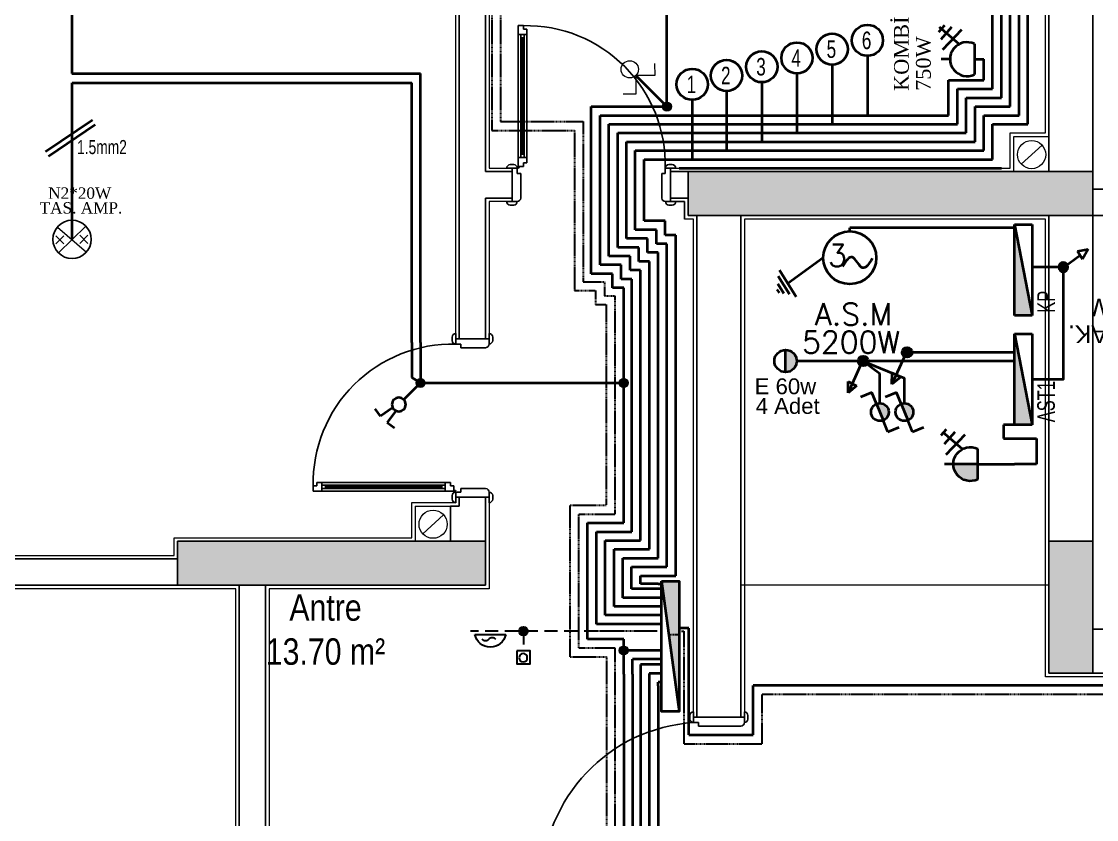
# Model space of a CAD drawing. Header units: metres. Extents: x 134072 to 172200, y 35728 to 38066.
# Drawn here: x 148572 to 149183, y 36926 to 37379 of the extents above; entities that cross this region are included whole.
import ezdxf
from ezdxf.enums import TextEntityAlignment as Align

# ---------------------------------------------------------------- set-up
doc = ezdxf.new("R2010")
doc.units = ezdxf.units.M
doc.linetypes.add('DASHED', pattern=[0.75, 0.5, -0.25])
for name, color, linetype in [('ANA', 10, 'Continuous'), ('duvaR', 52, 'Continuous'), ('ELEKTIRIK', 3, 'Continuous'), ('kapı', 129, 'Continuous'), ('Kolon', 175, 'Continuous'), ('YAZI', 1, 'Continuous'), ('yazı', 7, 'Continuous'), ('YAZıLARLINYE', 2, 'Continuous')]:
    doc.layers.add(name, color=color, linetype=linetype)
for name, color, linetype, lineweight in [('baca', 161, 'Continuous', 20), ('Cizgi 20', 175, 'Continuous', 20), ('E-HAT-AYD.', 4, 'Continuous', 40), ('E-HAT-PRİZ', 1, 'Continuous', 40), ('ELEKTRİK', 102, 'Continuous', 40), ('m_Aydınlatma', 3, 'Continuous', 40), ('m_kuvvetliakım', 1, 'Continuous', 40), ('m_topraklama', 3, 'Continuous', 40), ('m_zayıfakım', 2, 'DASHED', 30), ('SEMBOL', 140, 'Continuous', 20), ('sıva', 145, 'Continuous', 5), ('Tarama 13', 221, 'Continuous', 13)]:
    doc.layers.add(name, color=color, linetype=linetype, lineweight=lineweight)
doc.styles.add('MAHAL', font='arial.ttf', dxfattribs={"height": 20})
doc.styles.add('omr', font='ARIALN.TTF', dxfattribs={"height": 20})
doc.styles.add('ROMANTUR', font='arial.ttf', dxfattribs={"width": 0.7})
doc.styles.get("Standard").update_dxf_attribs({"font": 'txt.shx'})
doc.styles.add('YAZI', font='times.ttf', dxfattribs={"height": 10.5})

# ---------------------------------------------------------------- blocks, each defined once
blk = doc.blocks.new('A$C715B359D')
at = {"layer": 'ELEKTRİK', "lineweight": 20}
for p, q in [((0, 0.1329), (0.0114, 0.2035)), ((0.1057, 0.1157), (0, 0.1329)), ((0.0884, 0.0099), (0.1057, 0.1157)), ((0.1562, 0), (0.0884, 0.0099))]:
    blk.add_line(p, q, dxfattribs=at)
blk.add_circle((0.1455, 0.1442), 0.049, dxfattribs=at)
blk = doc.blocks.new('m-komutatör')
at = {"layer": 'm_kuvvetliakım', "color": 6}
for p, q in [((-24.81, 3.98), (-23.55, 12.1)), ((-12.01, 1.98), (-24.81, 3.98)), ((-12.02, -1.94), (-24.95, -4.11)), ((-24.95, -4.11), (-23.59, -12.22))]:
    blk.add_line(p, q, dxfattribs=at)
blk.add_circle((-6.17, 0), 6.17, dxfattribs=at)
blk = doc.blocks.new('m-tablo')
at = {"layer": 'm_kuvvetliakım'}
blk.add_hatch(color=3, dxfattribs=at).paths.add_polyline_path([(37.01, 0), (37.01, 9.96), (-37.01, 0)])
at = {"layer": 'm_kuvvetliakım', "color": 3}
blk.add_line((37.01, 9.96), (-37.01, 0), dxfattribs=at)
blk.add_lwpolyline([(37.01, 9.96), (37.01, 0), (-37.01, 0), (-37.01, 9.96)], close=True, dxfattribs=at)
blk = doc.blocks.new('m-zil')
at = {"layer": 'm_zayıfakım', "color": 1, "linetype": 'Continuous', "ltscale": 100}
blk.add_line((-8.74, 0), (8.74, 0), dxfattribs=at)
for centre, radius, start, end in [((0, -1.6), 8.88, 10.38886, 169.61114), ((-2.72, 1.3), 2.4, 36.8699, 143.1301), ((1.12, 4.18), 2.4, 216.8699, 323.1301)]:
    blk.add_arc(centre, radius, start, end, dxfattribs=at)
blk = doc.blocks.new('m-zil2')
at = {"layer": 'm_zayıfakım', "color": 3, "linetype": 'Continuous', "ltscale": 100}
blk.add_lwpolyline([(-3.76, 0), (-3.76, 7.51), (3.76, 7.51), (3.76, 0)], close=True, dxfattribs=at)
blk.add_circle((-0.15, 4.01), 2.36, dxfattribs=at)
blk = doc.blocks.new('m-priz')
at = {"layer": 'm_kuvvetliakım'}
for p, q in [((0, 13.86), (0, 18.84)), ((8.54, 8.68), (18.17, 19.93)), ((18.17, 13), (11.25, 19.06)), ((19.05, 17.1), (15.28, 20.4)), ((16.71, 7.38), (5.34, 18.11)), ((8.65, 0), (-8.65, 0))]:
    blk.add_line(p, q, dxfattribs=at)
blk.add_arc((0, 4.23), 9.63, 333.94212, 206.05788, dxfattribs=at)
blk = doc.blocks.new('m-kuvvetok')
at = {"layer": 'm_kuvvetliakım'}
for p, q in [((10.22, 13.88), (4.66, 10.63)), ((9.04, 7.71), (10.22, 13.88)), ((0, 0), (6.78, 9.21)), ((4.66, 10.63), (9.04, 7.71))]:
    blk.add_line(p, q, dxfattribs=at)
blk = doc.blocks.new('m-kek')
at = {"layer": 'm_kuvvetliakım'}
h = blk.add_hatch(color=256, dxfattribs=at)
edge = h.paths.add_edge_path()
edge.add_arc((0, 0), 2.62, 0, 360)
blk.add_circle((0, 0), 2.62, dxfattribs=at)
blk = doc.blocks.new('m-epriz')
at = {"layer": 'm_kuvvetliakım'}
blk.add_hatch(color=256, dxfattribs=at).paths.add_polyline_path([(0, 13.86), (0, 0), (8.65, 0, 0.554639)])
for p, q in [((-19.69, 18.01), (-16.24, 21)), ((-8.54, 8.68), (-18.17, 19.93)), ((-18.17, 13), (-11.25, 19.06)), ((0, 13.86), (0, 18.84)), ((-16.71, 7.38), (-5.34, 18.11)), ((0, 0), (0, 13.86)), ((8.65, 0), (-8.65, 0))]:
    blk.add_line(p, q, dxfattribs=at)
blk.add_arc((0, 4.23), 9.63, 333.94212, 206.05788, dxfattribs=at)

msp = doc.modelspace()

# ---------------------------------------------------------------- hatches: boundary and pattern name
at = {"layer": 'E-HAT-AYD.'}
h = msp.add_hatch(color=256, dxfattribs=at)
h.paths.add_polyline_path([(149073.5, 37193.86, -0.414214), (149077.36, 37192.83), (149074.92, 37191.41)])
h.paths.add_polyline_path([(149077.36, 37192.83, -0.131986), (149077.74, 37191.41, -0.267597), (149076.33, 37188.97), (149074.92, 37191.41)])
h.paths.add_polyline_path([(149072.47, 37190), (149074.92, 37191.41), (149076.33, 37188.97, -0.414214)])
h.paths.add_polyline_path([(149072.47, 37190, -0.131986), (149072.09, 37191.41, -0.267597), (149073.5, 37193.86), (149074.92, 37191.41)])
h = msp.add_hatch(color=256, dxfattribs=at)
h.paths.add_polyline_path([(149048.54, 37188.93, -0.414214), (149052.4, 37187.9), (149049.96, 37186.48)])
h.paths.add_polyline_path([(149052.4, 37187.9, -0.131986), (149052.78, 37186.48, -0.267597), (149051.37, 37184.03), (149049.96, 37186.48)])
h.paths.add_polyline_path([(149047.51, 37185.06), (149049.96, 37186.48), (149051.37, 37184.03, -0.414214)])
h.paths.add_polyline_path([(149047.51, 37185.06, -0.131986), (149047.13, 37186.48, -0.267597), (149048.54, 37188.93), (149049.96, 37186.48)])
at = {"layer": 'E-HAT-PRİZ', "linetype": 'ByBlock'}
for points in [[(149135.99, 37264.09), (149135.99, 37212.34), (149145.94, 37212.34)], [(149135.99, 37201.9), (149135.99, 37150.15), (149145.94, 37150.15)]]:
    msp.add_hatch(color=256, dxfattribs=at).paths.add_polyline_path(points)
at = {"layer": 'ELEKTIRIK'}
for color, points in [(1, [(149012.29, 37186.48, 0.414214), (149005.92, 37192.85), (149005.92, 37180.11, 0.414214)]), (6, [(149057.58, 37162.12), (149061.36, 37152.78, 0.305471), (149064.51, 37157.45, 0.532014)]), (6, [(149071.48, 37162.12), (149075.27, 37152.78, 0.305471), (149078.42, 37157.45, 0.532014)])]:
    msp.add_hatch(color=color, dxfattribs=at).paths.add_polyline_path(points)
at = {"layer": 'm_zayıfakım', "linetype": 'Continuous', "ltscale": 100}
h = msp.add_hatch(color=2, dxfattribs=at)
edge = h.paths.add_edge_path()
edge.add_arc((148856.97, 37033), 2.5, 0, 360)
at = {"layer": 'SEMBOL'}
for points in [[(148935.95, 37331.06, 1), (148941.06, 37331.06, 1)], [(148795.95, 37174.06, -1), (148801.06, 37174.06, -1)], [(148911.4, 37174.06, -1), (148916.51, 37174.06, -1)], [(148911.35, 37022.02, -1), (148916.46, 37022.02, -1)]]:
    msp.add_hatch(color=1, dxfattribs=at).paths.add_polyline_path(points)
at = {"layer": 'Tarama 13'}
h = msp.add_hatch(dxfattribs=at)
h.set_pattern_fill('ANSI33,_O', color=256, scale=2)
h.set_pattern_definition([(45, (123036.863, 22063.553), (-8.980256, 8.980256), []), (45, (123045.843, 22063.553), (-8.980256, 8.980256), [6.35, -3.175])])
h.paths.add_polyline_path([(148380.5, 37659.06), (148350.5, 37659.06), (148350.5, 37599.06), (148380.5, 37599.06)])
h.paths.add_polyline_path([(148835.5, 37659.06), (148805.5, 37659.06), (148805.5, 37599.06), (148835.5, 37599.06)])
h.paths.add_polyline_path([(149180.5, 37784.06), (149155.5, 37784.06), (149155.5, 37609.06), (149180.5, 37609.06)])
h.paths.add_polyline_path([(149795.5, 37784.06), (149770.5, 37784.06), (149770.5, 37609.06), (149795.5, 37609.06)])
h.paths.add_polyline_path([(149795.5, 37329.06), (149765.5, 37329.06), (149765.5, 37269.06), (149795.5, 37269.06)])
h.paths.add_polyline_path([(149795.5, 37084.06), (149770.5, 37084.06), (149770.5, 37009.06), (149795.5, 37009.06)])
h.paths.add_polyline_path([(149180.5, 37084.06), (149155.5, 37084.06), (149155.5, 37009.06), (149180.5, 37009.06)])
h.paths.add_polyline_path([(149180.5, 37294.06), (148950.5, 37294.06), (148950.5, 37269.06), (149180.5, 37269.06)])
h.paths.add_polyline_path([(148835.5, 37084.06), (148660.5, 37084.06), (148660.5, 37059.06), (148835.5, 37059.06)])
h.paths.add_polyline_path([(148380.5, 37119.06), (148350.5, 37119.06), (148350.5, 37059.06), (148380.5, 37059.06)])
h.paths.add_polyline_path([(149180.5, 36859.06), (149155.5, 36859.06), (149155.5, 36784.06), (149180.5, 36784.06)])
h.paths.add_polyline_path([(149180.5, 36599.06), (149150.5, 36599.06), (149150.5, 36539.06), (149180.5, 36539.06)])
h.paths.add_polyline_path([(149180.5, 36259.06), (149155.5, 36259.06), (149155.5, 36084.06), (149180.5, 36084.06)])
h.paths.add_polyline_path([(148710.5, 36214.06), (148650.5, 36214.06), (148650.5, 36184.06), (148710.5, 36184.06)])
h.paths.add_polyline_path([(148380.5, 36244.06), (148350.5, 36244.06), (148350.5, 36184.06), (148380.5, 36184.06)])
h.paths.add_polyline_path([(148380.5, 36634.06), (148350.5, 36634.06), (148350.5, 36574.06), (148380.5, 36574.06)])
h.paths.add_polyline_path([(148710.5, 36599.06), (148650.5, 36599.06), (148650.5, 36569.06), (148710.5, 36569.06)])
h.paths.add_polyline_path([(149795.5, 36599.06), (149765.5, 36599.06), (149765.5, 36539.06), (149795.5, 36539.06)])
h.paths.add_polyline_path([(149795.5, 36259.06), (149770.5, 36259.06), (149770.5, 36084.06), (149795.5, 36084.06)])
h.paths.add_polyline_path([(150175.5, 36114.06), (150115.5, 36114.06), (150115.5, 36084.06), (150175.5, 36084.06)])
h.paths.add_polyline_path([(150145.5, 36599.06), (150115.5, 36599.06), (150115.5, 36539.06), (150145.5, 36539.06)])
h.paths.add_polyline_path([(150275.5, 36809.06), (150100.5, 36809.06), (150100.5, 36784.06), (150275.5, 36784.06)])
h.paths.add_polyline_path([(149795.5, 36859.06), (149770.5, 36859.06), (149770.5, 36784.06), (149795.5, 36784.06)])
h.paths.add_polyline_path([(150665.5, 36114.06), (150605.5, 36114.06), (150605.5, 36084.06), (150665.5, 36084.06)])
h.paths.add_polyline_path([(150765.5, 36599.06), (150640.5, 36599.06), (150640.5, 36574.06), (150765.5, 36574.06)])
h.paths.add_polyline_path([(150765.5, 36964.06), (150735.5, 36964.06), (150735.5, 36904.06), (150765.5, 36904.06)])
h.paths.add_polyline_path([(150765.5, 37294.06), (150640.5, 37294.06), (150640.5, 37269.06), (150765.5, 37269.06)])
h.paths.add_polyline_path([(150145.5, 37329.06), (150115.5, 37329.06), (150115.5, 37269.06), (150145.5, 37269.06)])
h.paths.add_polyline_path([(150275.5, 37084.06), (150100.5, 37084.06), (150100.5, 37059.06), (150275.5, 37059.06)])
h.paths.add_polyline_path([(150665.5, 37784.06), (150605.5, 37784.06), (150605.5, 37754.06), (150665.5, 37754.06)])
h.paths.add_polyline_path([(150175.5, 37784.06), (150115.5, 37784.06), (150115.5, 37754.06), (150175.5, 37754.06)])

# ---------------------------------------------------------------- linework, layer by layer
at = {"layer": 'ANA'}
for p, q in [((148595.87, 37257.65), (148591.29, 37253.02)), ((148591.29, 37257.65), (148595.87, 37253.02)), ((148605, 37257.95), (148609.58, 37253.31)), ((148609.58, 37257.95), (148605, 37253.31))]:
    msp.add_line(p, q, dxfattribs=at)
msp.add_circle((148600.58, 37255.57), 10.89, dxfattribs=at)
at = {"layer": 'baca', "linetype": 'ByBlock'}
for p, q in [((149135.5, 37294.06), (149135.5, 37314.06)), ((149135.5, 37314.06), (149155.5, 37314.06)), ((148795.5, 37104.06), (148795.5, 37084.06)), ((148795.5, 37104.06), (148815.5, 37104.06))]:
    msp.add_line(p, q, dxfattribs=at)
at = {"layer": 'baca'}
for p, q in [((149151.57, 37309.15), (149139.75, 37298.38)), ((148811.57, 37099.15), (148799.75, 37088.38))]:
    msp.add_line(p, q, dxfattribs=at)
for centre in [(149145.66, 37303.76), (148805.66, 37093.76)]:
    msp.add_circle(centre, 8, dxfattribs=at)
at = {"layer": 'Cizgi 20'}
msp.add_line((149155.5, 37059.06), (148980.5, 37059.06), dxfattribs=at)
at = {"layer": 'duvaR'}
for p, q in [((148820.5, 37199.06), (148820.5, 37599.06)), ((148835.5, 37294.06), (148835.5, 37599.06)), ((149155.5, 37294.06), (149155.5, 37544.06)), ((149180.5, 37294.06), (149180.5, 37509.06)), ((148835.5, 37294.06), (148850.5, 37294.06)), ((148850.5, 37294.06), (148850.5, 37279.06)), ((148940.5, 37279.06), (148940.5, 37294.06)), ((148940.5, 37294.06), (148950.5, 37294.06)), ((149180.15, 37284.06), (149180.5, 37284.06)), ((149180.5, 37284.06), (149340.5, 37284.06)), ((148835.5, 37199.06), (148835.5, 37279.06)), ((148835.5, 37279.06), (148850.5, 37279.06)), ((148940.5, 37279.06), (148950.5, 37279.06)), ((148955.5, 36984.06), (148955.5, 37269.06)), ((148980.5, 36984.06), (148980.5, 37269.06)), ((149155.5, 37084.06), (149155.5, 37269.06)), ((149180.15, 37269.06), (149180.5, 37269.06)), ((149180.5, 37084.06), (149180.5, 37269.06)), ((149180.5, 37269.06), (149350.5, 37269.06)), ((148835.5, 37199.06), (148820.5, 37199.06)), ((148815.5, 37104.06), (148815.5, 37084.06)), ((148815.5, 37104.06), (148820.5, 37104.06)), ((148820.5, 37104.06), (148820.5, 37109.06)), ((148820.5, 37109.06), (148835.5, 37109.06)), ((148835.5, 37084.06), (148835.5, 37109.06)), ((148380.5, 37074.06), (148660.5, 37074.06)), ((148380.5, 37059.06), (148660.5, 37059.06)), ((148695.5, 36704.06), (148695.5, 37059.06)), ((148710.5, 36704.06), (148710.5, 37059.06)), ((149180.5, 37034.06), (149470.5, 37034.06)), ((149180.5, 37009.06), (149480.5, 37009.06)), ((148980.5, 36984.06), (148955.5, 36984.06))]:
    msp.add_line(p, q, dxfattribs=at)
at = {"layer": 'E-HAT-AYD.'}
for p, q in [((149048.51, 37184.05), (149041.35, 37168.37)), ((149049.96, 37186.48), (149059.47, 37179.46)), ((149049.96, 37186.48), (149073.38, 37176.75)), ((149073.47, 37188.99), (149066.31, 37173.31)), ((149059.47, 37162.49), (149059.47, 37179.46)), ((149066.31, 37173.31), (149066.45, 37179.74)), ((149071.13, 37177.34), (149066.31, 37173.31)), ((149066.45, 37179.74), (149071.13, 37177.34)), ((149041.35, 37168.37), (149041.49, 37174.81)), ((149046.17, 37172.4), (149041.35, 37168.37)), ((149041.49, 37174.81), (149046.17, 37172.4)), ((149073.38, 37162.49), (149073.38, 37176.75))]:
    msp.add_line(p, q, dxfattribs=at)
for centre in [(149074.92, 37191.41), (149049.96, 37186.48)]:
    msp.add_circle(centre, 2.83, dxfattribs=at)
at = {"layer": 'E-HAT-PRİZ', "linetype": 'ByBlock'}
for p, q in [((149135.99, 37264.09), (149145.94, 37264.09)), ((149135.99, 37212.34), (149135.99, 37264.09)), ((149135.99, 37264.09), (149145.94, 37212.34)), ((149145.94, 37264.09), (149145.94, 37212.34)), ((149027.32, 37245.16), (149007.19, 37230.51)), ((149001.71, 37234.72), (149008.11, 37224.43)), ((149002.49, 37238.06), (149011.88, 37222.96)), ((149000.93, 37227.19), (149002.21, 37225.13)), ((149001.53, 37230.39), (149004.95, 37224.9)), ((149145.94, 37212.34), (149135.99, 37212.34)), ((149135.99, 37201.9), (149145.94, 37201.9)), ((149135.99, 37150.15), (149135.99, 37201.9)), ((149135.99, 37201.9), (149145.94, 37150.15)), ((149145.94, 37201.9), (149145.94, 37150.15)), ((149145.94, 37150.15), (149135.99, 37150.15))]:
    msp.add_line(p, q, dxfattribs=at)
msp.add_circle((149042.35, 37245.16), 15.03, dxfattribs=at)
at = {"layer": 'E-HAT-PRİZ', "linetype": 'ByBlock', "start_tangent": (0.720203, 0.693763)}
msp.add_spline([(149055.14, 37244.71), (149049.63, 37239.4), (149043.73, 37245.52), (149038.22, 37240.21)], degree=3, dxfattribs=at)
at = {"layer": 'ELEKTRİK'}
msp.add_line((148920.83, 37348.73), (148938.5, 37331.06), dxfattribs=at)
at = {"layer": 'kapı'}
for p, q in [((148853.95, 37377.03), (148856.95, 37377.03)), ((148853.95, 37297.07), (148853.95, 37377.03)), ((148856.95, 37377.03), (148856.95, 37375.03)), ((148856.95, 37375.03), (148858.95, 37375.03)), ((148858.95, 37375.03), (148858.95, 37372.03)), ((148858.95, 37375.03), (148858.95, 37299.07)), ((148858.95, 37372.03), (148853.95, 37372.03)), ((148855.45, 37302.07), (148855.45, 37372.03)), ((148857.45, 37370.03), (148855.45, 37370.03)), ((148856.45, 37304.02), (148856.45, 37370.03)), ((148857.45, 37302.07), (148857.45, 37372.03)), ((148858.95, 37302.07), (148853.95, 37302.07)), ((148857.45, 37304.02), (148855.45, 37304.02)), ((148858.95, 37299.07), (148858.95, 37302.07)), ((148853.5, 37296.06), (148847.38, 37296.06)), ((148851.5, 37298.05), (148849.5, 37298.05)), ((148850.5, 37277.06), (148850.5, 37296.06)), ((148853.5, 37293.06), (148853.5, 37296.06)), ((148856.95, 37297.07), (148853.95, 37297.07)), ((148856.95, 37299.07), (148858.95, 37299.07)), ((148856.95, 37297.07), (148856.95, 37299.07)), ((148937.5, 37293.06), (148937.5, 37296.06)), ((148937.5, 37296.06), (148943.63, 37296.06)), ((148939.5, 37298.05), (148941.51, 37298.05)), ((148940.5, 37277.06), (148940.5, 37296.06)), ((148855.5, 37293.06), (148853.5, 37293.06)), ((148855.5, 37293.06), (148855.5, 37279.06)), ((148935.5, 37293.06), (148935.5, 37279.06)), ((148935.5, 37293.06), (148937.5, 37293.06)), ((148853.38, 37277.06), (148847.38, 37277.06)), ((148851.5, 37275.06), (148849.5, 37275.06)), ((148937.63, 37277.06), (148943.63, 37277.06)), ((148948.5, 37277.06), (148938.5, 37277.06)), ((148938.5, 37277.06), (148948.5, 37277.06)), ((148939.5, 37275.06), (148941.51, 37275.06)), ((148948.5, 37267.06), (148948.5, 37277.06)), ((148948.5, 37277.06), (148948.5, 37267.06)), ((148818.5, 37196.06), (148818.5, 37202.18)), ((148837.5, 37196.18), (148837.5, 37202.18)), ((148816.51, 37198.06), (148816.51, 37200.06)), ((148837.5, 37199.06), (148818.5, 37199.06)), ((148821.5, 37196.06), (148818.5, 37196.06)), ((148821.5, 37194.06), (148821.5, 37196.06)), ((148839.5, 37198.06), (148839.5, 37200.06)), ((148821.5, 37194.06), (148835.5, 37194.06)), ((148739.53, 37117.5), (148742.53, 37117.5)), ((148739.53, 37115.5), (148739.53, 37117.5)), ((148739.53, 37117.5), (148815.49, 37117.5)), ((148742.53, 37117.5), (148742.53, 37112.5)), ((148812.49, 37117.5), (148812.49, 37112.5)), ((148815.49, 37117.5), (148812.49, 37117.5)), ((148815.49, 37115.5), (148815.49, 37117.5)), ((148737.53, 37112.5), (148737.53, 37115.5)), ((148737.53, 37115.5), (148739.53, 37115.5)), ((148817.49, 37112.5), (148737.53, 37112.5)), ((148812.49, 37116), (148742.53, 37116)), ((148812.49, 37114), (148742.53, 37114)), ((148744.53, 37116), (148744.53, 37114)), ((148810.54, 37115), (148744.53, 37115)), ((148810.54, 37116), (148810.54, 37114)), ((148817.49, 37115.5), (148815.49, 37115.5)), ((148816.51, 37110.06), (148816.51, 37108.06)), ((148817.49, 37115.5), (148817.49, 37112.5)), ((148821.5, 37112.06), (148818.5, 37112.06)), ((148818.5, 37112.06), (148818.5, 37105.93)), ((148821.5, 37114.06), (148835.5, 37114.06)), ((148821.5, 37114.06), (148821.5, 37112.06)), ((148837.5, 37111.93), (148837.5, 37105.93)), ((148839.5, 37110.06), (148839.5, 37108.06)), ((148837.5, 37109.06), (148818.5, 37109.06)), ((148951.51, 36983.06), (148951.51, 36985.06)), ((148953.5, 36981.06), (148953.5, 36987.18)), ((148982.5, 36984.06), (148953.5, 36984.06)), ((148982.5, 36981.18), (148982.5, 36987.18)), ((148984.5, 36983.06), (148984.5, 36985.06)), ((148956.5, 36981.06), (148953.5, 36981.06)), ((148956.5, 36979.06), (148956.5, 36981.06)), ((148956.5, 36979.06), (148980.5, 36979.06))]:
    msp.add_line(p, q, dxfattribs=at)
for centre in [(148853.95, 37296.57), (148817.99, 37112.5)]:
    msp.add_circle(centre, 0.5, dxfattribs=at)
for centre, radius, start, end in [((148858.52, 37298.03), 79.01, 358.56612, 91.1371), ((148849.53, 37295.89), 2.16, 90.82478, 175.59734), ((148851.5, 37296.05), 2, 0.11309, 90), ((148939.5, 37296.05), 2, 90, 179.88691), ((148941.47, 37295.89), 2.16, 4.40266, 89.17522), ((148849.53, 37277.22), 2.16, 184.40532, 269.17263), ((148851.37, 37277.06), 2.01, 273.80311, 359.79765), ((148853.32, 37279.24), 2.19, 271.41846, 355.0939), ((148937.68, 37279.24), 2.19, 184.9061, 268.58154), ((148939.64, 37277.06), 2.01, 180.20235, 266.19689), ((148941.47, 37277.22), 2.16, 270.82737, 355.59468), ((148818.67, 37200.03), 2.16, 94.40266, 179.17522), ((148837.34, 37200.03), 2.16, 0.82737, 85.59468), ((148816.53, 37117.07), 79.01, 88.56612, 181.1371), ((148818.51, 37198.06), 2, 180, 269.88691), ((148835.32, 37196.24), 2.19, 274.9061, 358.58154), ((148837.5, 37198.19), 2.01, 270.20235, 356.19689), ((148818.51, 37110.06), 2, 90.11309, 180), ((148835.32, 37111.88), 2.19, 1.41846, 85.0939), ((148837.5, 37109.92), 2.01, 3.80311, 89.79765), ((148818.67, 37108.09), 2.16, 180.82478, 265.59734), ((148837.34, 37108.09), 2.16, 274.40532, 359.17263), ((148953.67, 36985.03), 2.16, 94.40266, 179.17522), ((148953.51, 36983.06), 2, 180, 269.88691), ((148982.34, 36985.03), 2.16, 0.82737, 85.59468), ((148982.5, 36983.19), 2.01, 270.20235, 356.19689), ((148959.57, 36889.21), 92.05, 93.7788, 179.19467), ((148980.32, 36981.24), 2.19, 274.9061, 358.58154)]:
    msp.add_arc(centre, radius, start, end, dxfattribs=at)
at = {"layer": 'Kolon'}
for p, q in [((148950.5, 37269.06), (148950.5, 37294.06)), ((148950.5, 37294.06), (149180.5, 37294.06)), ((149180.5, 37294.06), (149180.5, 37269.06)), ((149180.5, 37269.06), (148950.5, 37269.06)), ((148660.5, 37059.06), (148660.5, 37084.06)), ((148660.5, 37084.06), (148835.5, 37084.06)), ((148835.5, 37084.06), (148835.5, 37059.06)), ((149155.5, 37009.06), (149155.5, 37084.06)), ((149155.5, 37084.06), (149180.5, 37084.06)), ((149180.5, 37084.06), (149180.5, 37009.06)), ((148835.5, 37059.06), (148660.5, 37059.06)), ((149180.5, 37009.06), (149155.5, 37009.06))]:
    msp.add_line(p, q, dxfattribs=at)
at = {"layer": 'm_Aydınlatma', "color": 1}
msp.add_line((149005.92, 37180.11), (149005.92, 37192.85), dxfattribs=at)
at = {"layer": 'm_Aydınlatma', "color": 6}
for p, q in [((149054.95, 37168.61), (149048.46, 37165.98)), ((149057.58, 37162.12), (149054.95, 37168.61)), ((149068.85, 37168.61), (149062.37, 37165.98)), ((149071.48, 37162.12), (149068.85, 37168.61)), ((149057.58, 37162.12), (149061.36, 37152.78)), ((149071.48, 37162.12), (149075.27, 37152.78)), ((149063.99, 37146.29), (149061.36, 37152.78)), ((149077.9, 37146.29), (149075.27, 37152.78)), ((149063.99, 37146.29), (149070.48, 37148.92)), ((149077.9, 37146.29), (149084.38, 37148.92))]:
    msp.add_line(p, q, dxfattribs=at)
at = {"layer": 'm_Aydınlatma', "color": 1}
msp.add_circle((149005.92, 37186.48), 6.37, dxfattribs=at)
at = {"layer": 'm_Aydınlatma', "color": 6}
for centre in [(149059.47, 37157.45), (149073.38, 37157.45)]:
    msp.add_circle(centre, 5.04, dxfattribs=at)
at = {"layer": 'm_kuvvetliakım', "color": 5}
for p, q in [((149143.5, 37321.06), (149143.5, 37632.06)), ((148938.5, 37331.06), (148938.5, 37467.44)), ((148600.5, 37443.76), (148600.5, 37349.76)), ((149032.35, 37354.82), (149032.35, 37321.06)), ((149052.35, 37359.82), (149052.35, 37326.06)), ((148600.5, 37349.76), (148798.5, 37349.76)), ((148798.5, 37197.06), (148798.5, 37349.76)), ((149012.35, 37349.82), (149012.35, 37316.06)), ((148600.58, 37255.57), (148600.58, 37344.57)), ((148600.58, 37344.57), (148793.5, 37344.57)), ((148793.5, 37255.48), (148793.5, 37344.57)), ((148992.35, 37344.82), (148992.35, 37311.06)), ((148972.35, 37339.82), (148972.35, 37306.06)), ((148895.5, 37236.06), (148895.5, 37331.06)), ((148895.5, 37331.06), (148938.5, 37331.06)), ((148938.5, 37331.06), (148938.5, 37333.61)), ((148952.84, 37334.82), (148952.84, 37301.06)), ((148612.1, 37323.24), (148585.54, 37305.25)), ((148613.78, 37320.76), (148587.22, 37302.77)), ((149123.5, 37301.06), (149123.5, 37321.06)), ((149123.5, 37321.06), (149143.5, 37321.06)), ((148925.5, 37293.06), (148925.5, 37301.06)), ((148925.5, 37301.06), (148933.5, 37301.06)), ((148933.5, 37301.06), (148945.5, 37301.06)), ((148945.5, 37301.06), (149123.5, 37301.06)), ((148925.5, 37279.06), (148925.5, 37293.06)), ((148925.5, 37266.06), (148925.5, 37279.06)), ((148937.51, 37266.06), (148925.5, 37266.06)), ((148937.51, 37258.06), (148937.51, 37266.06)), ((148943.5, 37258.06), (148937.51, 37258.06)), ((148943.5, 37064.49), (148943.5, 37258.06)), ((148793.5, 37197.06), (148793.5, 37255.48)), ((148907.51, 37236.06), (148895.5, 37236.06)), ((148907.51, 37228.06), (148907.51, 37236.06)), ((148913.97, 37228.06), (148907.51, 37228.06)), ((148913.97, 37094.49), (148913.97, 37228.06)), ((148793.5, 37197.06), (148793.5, 37177.14)), ((148798.5, 37197.06), (148798.5, 37174.06)), ((149135.99, 37191.41), (149074.92, 37191.41)), ((149129.61, 37186.41), (149012.29, 37186.48)), ((149135.99, 37186.41), (149129.61, 37186.41)), ((148793.5, 37177.14), (148798.5, 37174.06)), ((148798.5, 37174.06), (148821.5, 37174.06)), ((148821.5, 37174.06), (148835.5, 37174.06)), ((148835.5, 37174.06), (148914.97, 37174.06)), ((148893.44, 37028.48), (148893.44, 37094.49)), ((148893.44, 37094.49), (148913.97, 37094.49)), ((148923.44, 37059.94), (148923.44, 37064.49)), ((148923.44, 37064.49), (148943.5, 37064.49)), ((148933.44, 37059.94), (148923.44, 37059.94)), ((148933.44, 37059.94), (148935.48, 37059.94)), ((148898.91, 37028.48), (148893.44, 37028.48)), ((148913.91, 37028.48), (148898.91, 37028.48)), ((148913.91, 37008.48), (148913.91, 37028.48)), ((148935.48, 37022.02), (148913.91, 37022.02)), ((148935.48, 37017.02), (148918.91, 37017.02)), ((148918.91, 37008.48), (148918.91, 37017.02)), ((148913.91, 37008.48), (148913.91, 36877.52)), ((148918.91, 37008.48), (148918.91, 36877.52))]:
    msp.add_line(p, q, dxfattribs=at)
at = {"layer": 'm_kuvvetliakım'}
for p, q in [((149138.5, 37326.06), (149138.5, 37627.06)), ((149133.5, 37331.06), (149133.5, 37529.1)), ((149128.5, 37336.06), (149128.5, 37469.17)), ((149123.5, 37341.06), (149123.5, 37419.37)), ((149113.17, 37357.96), (149118.5, 37357.96)), ((149118.5, 37346.06), (149118.5, 37357.96)), ((149098.5, 37326.06), (149098.5, 37346.06)), ((149098.5, 37346.06), (149118.5, 37346.06)), ((149103.5, 37321.06), (149103.5, 37341.06)), ((149103.5, 37341.06), (149123.5, 37341.06)), ((149108.5, 37316.06), (149108.5, 37336.06)), ((149108.5, 37336.06), (149128.5, 37336.06)), ((149113.5, 37311.06), (149113.5, 37331.06)), ((149113.5, 37331.06), (149133.5, 37331.06)), ((148900.5, 37293.06), (148900.5, 37326.06)), ((148900.5, 37326.06), (148933.5, 37326.06)), ((148933.5, 37326.06), (148945.5, 37326.06)), ((148945.5, 37326.06), (149098.5, 37326.06)), ((149118.5, 37306.06), (149118.5, 37326.06)), ((149118.5, 37326.06), (149138.5, 37326.06)), ((148905.5, 37293.06), (148905.5, 37321.06)), ((148905.5, 37321.06), (148933.5, 37321.06)), ((148933.5, 37321.06), (148945.5, 37321.06)), ((148945.5, 37321.06), (149103.5, 37321.06)), ((148910.5, 37293.06), (148910.5, 37316.06)), ((148910.5, 37316.06), (148933.5, 37316.06)), ((148933.5, 37316.06), (148945.5, 37316.06)), ((148945.5, 37316.06), (149108.5, 37316.06)), ((148915.5, 37293.06), (148915.5, 37311.06)), ((148915.5, 37311.06), (148933.5, 37311.06)), ((148920.5, 37293.06), (148920.5, 37306.06)), ((148920.5, 37306.06), (148933.5, 37306.06)), ((148933.5, 37311.06), (148945.5, 37311.06)), ((148933.5, 37306.06), (148945.5, 37306.06)), ((148945.5, 37311.06), (149113.5, 37311.06)), ((148945.5, 37306.06), (149118.5, 37306.06)), ((148945.5, 37296.06), (149128.5, 37296.06)), ((148900.5, 37279.06), (148900.5, 37293.06)), ((148905.5, 37279.06), (148905.5, 37293.06)), ((148910.5, 37279.06), (148910.5, 37293.06)), ((148915.5, 37279.06), (148915.5, 37293.06)), ((148920.5, 37279.06), (148920.5, 37293.06)), ((148900.5, 37241.06), (148900.5, 37279.06)), ((148905.5, 37246.06), (148905.5, 37279.06)), ((148910.5, 37251.06), (148910.5, 37279.06)), ((148915.5, 37256.06), (148915.5, 37279.06)), ((148920.5, 37261.06), (148920.5, 37279.06)), ((148932.51, 37261.06), (148920.5, 37261.06)), ((148932.51, 37253.06), (148932.51, 37261.06)), ((149136.38, 37262.06), (149042.35, 37262.06)), ((148922.51, 37251.06), (148910.5, 37251.06)), ((148927.51, 37256.06), (148915.5, 37256.06)), ((148922.51, 37243.06), (148922.51, 37251.06)), ((148927.51, 37248.06), (148927.51, 37256.06)), ((148938.5, 37253.06), (148932.51, 37253.06)), ((148938.5, 37069.49), (148938.5, 37253.06)), ((148917.51, 37246.06), (148905.5, 37246.06)), ((148917.51, 37238.06), (148917.51, 37246.06)), ((148933.5, 37248.06), (148927.51, 37248.06)), ((148933.5, 37074.49), (148933.5, 37248.06)), ((148912.51, 37241.06), (148900.5, 37241.06)), ((148912.51, 37233.06), (148912.51, 37241.06)), ((148928.5, 37243.06), (148922.51, 37243.06)), ((148928.5, 37079.49), (148928.5, 37243.06)), ((148918.5, 37233.06), (148912.51, 37233.06)), ((148923.5, 37238.06), (148917.51, 37238.06)), ((148918.5, 37089.49), (148918.5, 37233.06)), ((148923.5, 37084.49), (148923.5, 37238.06)), ((149135.99, 37150.15), (149129.61, 37150.15)), ((149129.61, 37150.15), (149129.61, 37142.54)), ((149129.61, 37142.54), (149148.5, 37142.54)), ((149148.5, 37142.54), (149148.5, 37127.9)), ((149115.05, 37127.9), (149135.99, 37127.9)), ((149148.5, 37127.9), (149135.99, 37127.9)), ((148898.44, 37060.58), (148898.44, 37089.49)), ((148898.44, 37089.49), (148918.5, 37089.49)), ((148903.44, 37060.58), (148903.44, 37084.49)), ((148903.44, 37084.49), (148923.5, 37084.49)), ((148908.44, 37060.58), (148908.44, 37079.49)), ((148908.44, 37079.49), (148928.5, 37079.49)), ((148913.44, 37062.02), (148913.44, 37074.49)), ((148913.44, 37074.49), (148933.5, 37074.49)), ((148918.44, 37057.02), (148918.44, 37069.49)), ((148918.44, 37069.49), (148938.5, 37069.49)), ((148913.44, 37060.58), (148913.44, 37062.02)), ((148898.44, 37057.02), (148898.44, 37060.58)), ((148898.44, 37037.02), (148898.44, 37057.02)), ((148903.44, 37057.02), (148903.44, 37060.58)), ((148903.44, 37042.02), (148903.44, 37057.02)), ((148908.44, 37057.02), (148908.44, 37060.58)), ((148908.44, 37047.02), (148908.44, 37057.02)), ((148913.44, 37057.02), (148913.44, 37060.58)), ((148913.44, 37052.02), (148913.44, 37057.02)), ((148935.48, 37057.02), (148918.44, 37057.02)), ((148918.44, 37052.02), (148913.44, 37052.02)), ((148935.48, 37052.02), (148918.44, 37052.02)), ((148918.44, 37047.02), (148908.44, 37047.02)), ((148935.48, 37047.02), (148918.44, 37047.02)), ((148918.44, 37037.02), (148898.44, 37037.02)), ((148918.44, 37042.02), (148903.44, 37042.02)), ((148935.48, 37042.02), (148918.44, 37042.02)), ((148935.48, 37037.02), (148918.44, 37037.02)), ((148950.9, 37034.77), (148945.44, 37034.77)), ((148950.9, 36974.06), (148950.9, 37034.77)), ((148928.44, 37014.02), (148923.44, 37014.02)), ((148923.44, 37014.02), (148923.44, 37009.02)), ((148935.48, 37014.02), (148928.44, 37014.02)), ((148923.44, 37009.02), (148923.44, 36886.06)), ((148935.48, 37009.02), (148928.44, 37009.02)), ((148928.44, 37009.02), (148928.44, 36886.06)), ((148935.48, 37004.02), (148933.44, 37004.02)), ((148933.44, 37002.02), (148933.44, 37004.02)), ((148933.44, 37002.02), (148933.44, 36891.06)), ((148987.5, 36974.06), (148987.5, 37002.06)), ((148950.9, 36974.06), (148987.5, 36974.06))]:
    msp.add_line(p, q, dxfattribs=at)
at = {"layer": 'm_kuvvetliakım', "color": 6}
msp.add_line((148788.96, 37164.52), (148798.5, 37174.06), dxfattribs=at)
at = {"layer": 'm_kuvvetliakım'}
for points in [[(149042.35, 37260.19), (149042.35, 37262.06)], [(149161.02, 37239.77), (149145.94, 37239.77)], [(149163.65, 37237.15), (149163.65, 37176.02), (149145.94, 37176.02)], [(149269.05, 37002.06), (148987.5, 37002.06)]]:
    msp.add_lwpolyline(points, dxfattribs=at)
at = {"layer": 'm_kuvvetliakım', "color": 5}
for centre in [(149052.35, 37368.67), (149012.35, 37358.67), (149032.35, 37363.67), (148992.35, 37353.67), (148972.35, 37348.67), (148952.84, 37343.67)]:
    msp.add_circle(centre, 8.85, dxfattribs=at)
at = {"layer": 'm_zayıfakım', "color": 30}
for p, q in [((148839.02, 37407.6), (148839.02, 37317.52)), ((148839.02, 37317.52), (148885.97, 37317.52)), ((148885.97, 37317.52), (148885.97, 37226.53)), ((148885.97, 37226.53), (148897.97, 37226.53)), ((148897.97, 37226.53), (148897.97, 37218.52)), ((148897.97, 37218.52), (148903.97, 37218.52)), ((148903.97, 37218.52), (148903.97, 37104.49)), ((148883.44, 37018.48), (148883.44, 37104.49)), ((148883.44, 37104.49), (148903.97, 37104.49)), ((148883.44, 37018.48), (148904.15, 37018.48)), ((148904.15, 37018.48), (148904.15, 36890.52))]:
    msp.add_line(p, q, dxfattribs=at)
at = {"layer": 'm_zayıfakım'}
for p, q in [((148844.02, 37407.6), (148844.02, 37322.52)), ((148844.02, 37322.52), (148890.97, 37322.52)), ((148890.97, 37322.52), (148890.97, 37231.53)), ((148890.97, 37231.53), (148902.97, 37231.53)), ((148902.97, 37231.53), (148902.97, 37223.52)), ((148902.97, 37223.52), (148908.97, 37223.52)), ((148908.97, 37223.52), (148908.97, 37099.49)), ((148888.44, 37023.48), (148888.44, 37099.49)), ((148888.44, 37023.48), (148908.91, 37023.48)), ((148908.91, 37023.48), (148908.91, 36895.52))]:
    msp.add_line(p, q, dxfattribs=at)
at = {"layer": 'm_zayıfakım', "color": 2}
msp.add_line((148888.44, 37099.49), (148908.97, 37099.49), dxfattribs=at)
at = {"layer": 'm_zayıfakım', "color": 3, "linetype": 'DASHED', "ltscale": 15}
for p, q in [((148898.91, 37033), (148826.87, 37033)), ((148856.97, 37033), (148856.97, 37021.86))]:
    msp.add_line(p, q, dxfattribs=at)
at = {"layer": 'm_zayıfakım', "color": 3}
for p, q in [((148933.03, 37033), (148898.91, 37033)), ((148945.44, 37030.98), (148939.56, 37030.98)), ((148948.3, 36969.06), (148948.3, 37033)), ((148992.5, 36969.06), (148992.5, 36997.06)), ((148948.53, 36987.18), (148948.5, 36987.18)), ((148948.3, 36969.06), (148992.5, 36969.06))]:
    msp.add_line(p, q, dxfattribs=at)
for points in [[(148946.76, 37033), (148948.3, 37033)], [(149266.67, 36997.06), (148992.5, 36997.06)]]:
    msp.add_lwpolyline(points, dxfattribs=at)
at = {"layer": 'm_zayıfakım', "color": 2, "linetype": 'Continuous', "ltscale": 100}
msp.add_circle((148856.97, 37033), 2.5, dxfattribs=at)
at = {"layer": 'SEMBOL'}
for p, q in [((148608.42, 37263.12), (148592.88, 37247.86)), ((148592.28, 37262.61), (148608.73, 37248.35))]:
    msp.add_line(p, q, dxfattribs=at)
at = {"layer": 'SEMBOL', "color": 1}
for centre in [(148938.5, 37331.06), (148798.5, 37174.06), (148913.95, 37174.06), (148913.91, 37022.02)]:
    msp.add_circle(centre, 2.55, dxfattribs=at)
at = {"layer": 'sıva'}
for p, q in [((148818.5, 37197.06), (148818.5, 37597.06)), ((149153.5, 37316.06), (149153.5, 37544.06)), ((148953.5, 37267.06), (148948.5, 37267.06)), ((148953.5, 36982.06), (148953.5, 37267.06)), ((149153.5, 37267.06), (148982.5, 37267.06)), ((148982.5, 37267.06), (148982.5, 36982.06)), ((149153.5, 37084.06), (149153.5, 37267.06)), ((148818.5, 37197.06), (148818.5, 37197.06)), ((148837.5, 37111.06), (148837.5, 37084.06)), ((148837.5, 37084.06), (148837.5, 37057.06)), ((149153.5, 37007.06), (149153.5, 37084.06)), ((148660.5, 37057.06), (148380.5, 37057.06)), ((148693.5, 37057.06), (148660.5, 37057.06)), ((148693.5, 36702.06), (148693.5, 37057.06)), ((148837.5, 37057.06), (148712.5, 37057.06)), ((148712.5, 37057.06), (148712.5, 36702.06)), ((149182.5, 37007.06), (149153.5, 37007.06)), ((149480.5, 37007.06), (149182.5, 37007.06)), ((148987.5, 37002.06), (148987.5, 36982.06)), ((148953.5, 36982.06), (148953.5, 36982.06))]:
    msp.add_line(p, q, dxfattribs=at)
for points in [[(148852.5, 37637.06), (148837.5, 37637.06), (148837.5, 37599.06), (148837.5, 37296.06), (148852.5, 37296.06)], [(149133.5, 37296.06), (149133.5, 37316.06), (149153.5, 37316.06)], [(148938.5, 37296.06), (148938.5, 37296.06), (148950.5, 37296.06), (149133.5, 37296.06)], [(148852.5, 37277.06), (148837.5, 37277.06), (148837.5, 37197.06)], [(148363.5, 37271.06), (148372.5, 37271.06), (148372.5, 37121.06), (148382.5, 37121.06), (148382.5, 37076.06), (148658.5, 37076.06), (148658.5, 37086.06), (148793.5, 37086.06), (148793.5, 37106.06), (148818.5, 37106.06)]]:
    msp.add_lwpolyline(points, dxfattribs=at)

# ---------------------------------------------------------------- block references
at = {"layer": 'ELEKTRİK', "xscale": 100, "yscale": 100, "zscale": 100, "rotation": 99.28078022861888}
msp.add_blockref('A$C715B359D', (148933.94, 37340.17), dxfattribs=at)
at = {"layer": 'm_kuvvetliakım', "rotation": 90}
for name, p in [('m-priz', (149113.17, 37357.96)), ('m-tablo', (148945.44, 37024.3))]:
    msp.add_blockref(name, p, dxfattribs=at)
at = {"layer": 'm_kuvvetliakım', "color": 3, "xscale": -1, "rotation": 270}
msp.add_blockref('m-kek', (149163.65, 37239.77), dxfattribs=at)
at = {"layer": 'm_kuvvetliakım', "xscale": -0.6379656958762534, "yscale": 0.6379656958762534, "zscale": 0.6379656958762534, "rotation": 225}
msp.add_blockref('m-komutatör', (148788.96, 37164.52), dxfattribs=at)
at = {"layer": 'm_kuvvetliakım', "xscale": -1, "rotation": 90}
msp.add_blockref('m-epriz', (149115.05, 37127.9), dxfattribs=at)
at = {"layer": 'm_topraklama', "xscale": -1, "rotation": 270}
msp.add_blockref('m-kuvvetok', (149163.94, 37239.77), dxfattribs=at)
at = {"layer": 'm_zayıfakım', "color": 30, "xscale": -1, "rotation": 180}
for name, p in [('m-zil', (148838.15, 37031.16)), ('m-zil2', (148856.97, 37021.86))]:
    msp.add_blockref(name, p, dxfattribs=at)

# ---------------------------------------------------------------- texts
at = {"layer": 'E-HAT-PRİZ', "linetype": 'ByBlock', "char_height": 12.5, "width": 450.5475, "attachment_point": 7}
for s, insert in [('3', (149029.99, 37240.21)), ('A.S.M', (149022.53, 37206.78)), ('5200W', (149015.21, 37190.9))]:
    msp.add_mtext(s, dxfattribs=dict(at, insert=insert))
at = {"layer": 'm_Aydınlatma', "color": 4, "char_height": 10, "width": 112.2505, "attachment_point": 1, "rotation": 90, "style": 'ROMANTUR'}
for s, insert in [('{\\fTxt|b0|i0|c162|p2;KP}', (149148.84, 37213.9)), ('{\\fTxt|b0|i0|c162|p2;AST1}', (149148.84, 37151.7))]:
    msp.add_mtext(s, dxfattribs=dict(at, insert=insert))
at = {"layer": 'm_kuvvetliakım', "color": 5, "style": 'ROMANTUR', "width": 0.7}
for s, p in [('6', (149051.91, 37368.67)), ('5', (149031.91, 37363.67)), ('4', (149011.91, 37358.67)), ('3', (148991.91, 37353.67)), ('1', (148952.39, 37343.67)), ('2', (148971.91, 37348.67))]:
    msp.add_text(s, height=9.95, dxfattribs=at).set_placement(p, align=Align.MIDDLE_CENTER)
msp.add_text('1.5mm2', height=8, dxfattribs=at).set_placement((148603.43, 37304.04))
at = {"layer": 'm_kuvvetliakım', "color": 4, "style": 'ROMANTUR', "flags": 8}
for tag, text, p in [('2500W', '2500W', (149202.39, 37221.95)), ('CAM.MAK.', 'CAM.MAK.', (149200.91, 37206.68))]:
    msp.add_attdef(tag, text=text, height=10, rotation=180, dxfattribs=at).set_placement(p, align=Align.CENTER)
at = {"layer": 'YAZI', "linetype": 'Continuous', "style": 'YAZI'}
for s, p in [('KOMBİ', (149075.88, 37339.92)), ('750W', (149088.37, 37339.92))]:
    msp.add_text(s, height=8.4, rotation=90, dxfattribs=at).set_placement(p)
for s, p in [('N2*20W', (148587.01, 37278.63)), ('TAS. AMP.', (148582.14, 37270.26))]:
    msp.add_text(s, height=6.468, dxfattribs=at).set_placement(p)
at = {"layer": 'yazı', "lineweight": 20, "insert": (148744.53, 37053.92), "char_height": 15, "width": 139.1913, "attachment_point": 2, "style": 'omr'}
msp.add_mtext('Antre\\P13.70 m²', dxfattribs=at)
at = {"layer": 'YAZıLARLINYE', "linetype": 'Continuous', "style": 'MAHAL'}
for s, p in [('E 60w', (148988.32, 37167.61)), ('4 Adet', (148988.9, 37156.44))]:
    msp.add_text(s, height=9, dxfattribs=at).set_placement(p)

doc.saveas('drawing.dxf')
